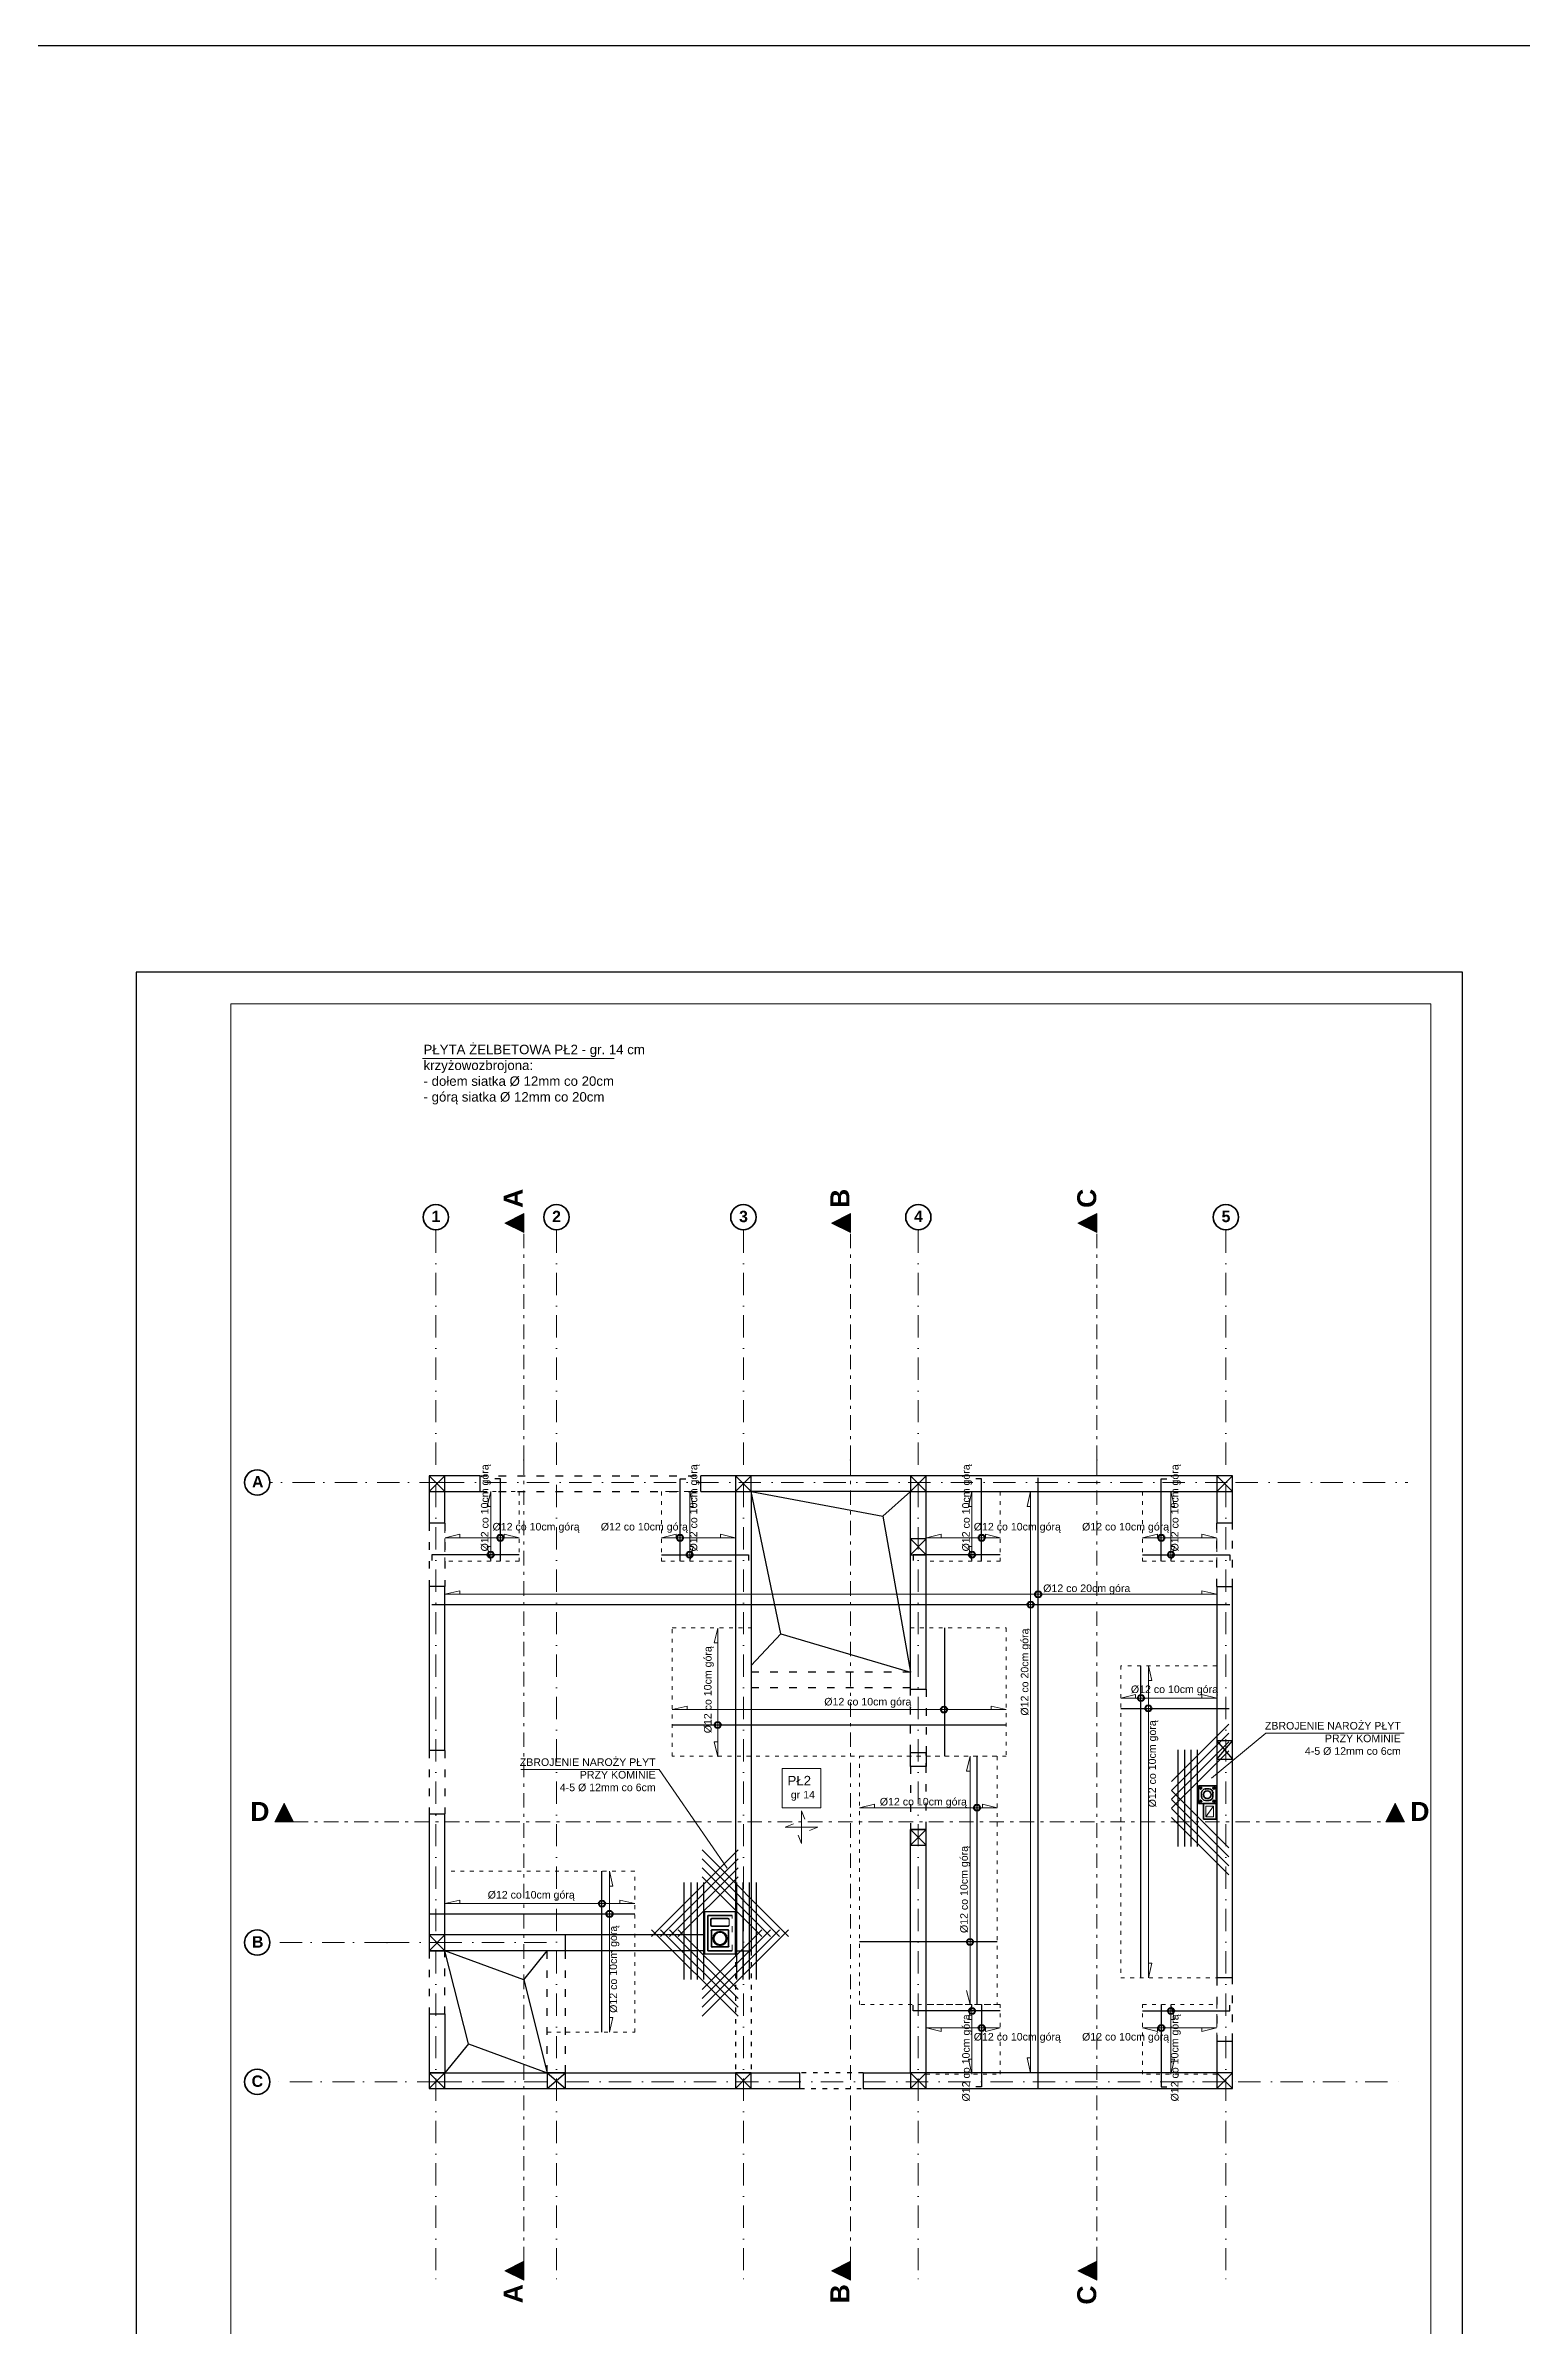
# Model space of a CAD drawing. Header units: millimetres. Extents: x 4647 to 73915, y -13612 to -8141.
# Drawn here: x 23817 to 26155, y -11752 to -8141 of the extents above; entities that cross this region are included whole.
import ezdxf
from ezdxf.enums import TextEntityAlignment as Align

# ---------------------------------------------------------------- set-up
doc = ezdxf.new("R2010")
doc.units = ezdxf.units.MM
for name, pattern in [('ACAD_ISO03W100', [30, 12, -18]), ('Kropki i Kreski', [67.027776, 35.277777, -17.638888, 0, -14.111111]), ('Przerywana', [16.4, 8.2, -8.2]), ('Przerywana podwójnie', [47.9, 22.9, -10, 5, -10])]:
    doc.linetypes.add(name, pattern=pattern)
for name, color, linetype, lineweight in [('2D - Ogólne_Nr_Pióra__21', 7, 'Continuous', 35), ('a_beton_c', 3, 'ACAD_ISO03W100', 25), ('a_murowane_b', 20, 'Continuous', 30), ('a_murowane_c', 20, 'ACAD_ISO03W100', 13), ('a_opisy', 252, 'Continuous', 9), ('a_stal', 5, 'Continuous', 25), ('Cienka', 1, 'Continuous', 15), ('Konstrukcja - Ogólne_Nr_Pióra__1', 7, 'Continuous', 5), ('Konstrukcja - Ogólne_Nr_Pióra__21', 7, 'Continuous', 35), ('Konstrukcja - Siatka mod_Nr_Pióra__1', 7, 'Continuous', 5), ('Konstrukcja - Siatka mod_Nr_Pióra__7', 7, 'Continuous', 35), ('Opisy - Tekst_Nr_Pióra__1', 7, 'Continuous', 13), ('PRĘTY', 7, 'Continuous', 40), ('Znaczniki - Przekroje_Nr_Pióra__1', 7, 'Continuous', 5)]:
    doc.layers.add(name, color=color, linetype=linetype, lineweight=lineweight)
for name, color, linetype in [('Konstrukcja - Ogólne', 7, 'Continuous'), ('Konstrukcja - Siatka mod', 7, 'Continuous'), ('Znaczniki - Przekroje', 7, 'Continuous')]:
    doc.layers.add(name, color=color, linetype=linetype)
for name, color, linetype, lineweight, true_color in [('Konstrukcja - Ogólne_Nr_Pióra__3', 7, 'Continuous', 5, 0xff6600), ('Konstrukcja - Ogólne_Nr_Pióra__5', 7, 'Continuous', 5, 0x40a5ff), ('Konstrukcja - Siatka mod_Nr_Pióra__4', 7, 'Continuous', 5, 0x029e21), ('Znaczniki - Przekroje_Nr_Pióra__5', 7, 'Continuous', 5, 0x40a5ff)]:
    doc.layers.add(name, color=color, linetype=linetype, lineweight=lineweight, true_color=true_color)
doc.styles.add('GENERATED_STYLE_1', font='arialbd.ttf')
doc.styles.get("Standard").update_dxf_attribs({"font": 'arial.ttf'})

# ---------------------------------------------------------------- blocks, each defined once
blk = doc.blocks.new('SCHIEDEL_Avant_01')
at = {"layer": 'Konstrukcja - Ogólne_Nr_Pióra__21', "linetype": 'Continuous'}
for p, q in [((0, 28), (28, 28)), ((0, 0), (0, 28)), ((28, 0), (0, 0)), ((5, 11), (5, 17)), ((11, 23), (17, 23)), ((17, 5), (11, 5)), ((23, 17), (23, 11)), ((28, 28), (28, 0))]:
    blk.add_line(p, q, dxfattribs=at)
blk.add_circle((14, 14), 6, dxfattribs=at)
for centre, radius, start, end in [((3.4726, 24.5), 1.5, 0, 270), ((3.4863, 3.4863), 1.5, 90, 0), ((3.4726, 24.5), 1.5, 270, 0), ((3.4863, 3.4863), 1.5, 0, 90), ((11, 17), 6, 90, 180), ((11, 11), 6, 180, 270), ((17, 17), 6, 0, 90), ((17, 11), 6, 270, 0), ((24.4863, 24.5137), 1.5, 270, 180), ((24.4863, 24.5137), 1.5, 180, 270), ((24.5, 3.5), 1.5, 90, 180), ((24.5, 3.5), 1.5, 180, 90)]:
    blk.add_arc(centre, radius, start, end, dxfattribs=at)
for p in [(3.4726, 23), (3.4863, 4.9863), (4.9726, 24.5), (4.9863, 3.4863), (5, 11), (11, 23), (17, 5), (22.9863, 24.5137), (23, 17), (23, 3.5), (24.4863, 23.0137), (24.5, 5)]:
    blk.add_point(p, dxfattribs=at)
at = {"layer": 'Konstrukcja - Ogólne_Nr_Pióra__3', "linetype": 'Continuous'}
for radius, start, end in [(6.5, 0, 180), (6.5, 180, 0), (6, 0, 180), (6, 180, 0)]:
    blk.add_arc((14, 14), radius, start, end, dxfattribs=at)
blk = doc.blocks.new('SCHIEDEL_Wentylacja_01_3')
at = {"layer": 'Konstrukcja - Ogólne_Nr_Pióra__5', "linetype": 'Continuous'}
for p, q in [((20, 25), (0, 25)), ((0, 25), (0, 0)), ((0, 0), (20, 0)), ((4, 21), (16, 21)), ((4, 4), (4, 21)), ((4, 4), (16, 21)), ((16, 4), (4, 4)), ((16, 21), (16, 4)), ((20, 0), (20, 25))]:
    blk.add_line(p, q, dxfattribs=at)
blk = doc.blocks.new('*X912')
at = {"layer": 'Konstrukcja - Ogólne_Nr_Pióra__1', "linetype": 'Continuous'}
for p, q in [((9.7, 20), (8.1, 19.1)), ((8.1, 19.1), (9.7, 20)), ((15, 28.9), (15, 29.8)), ((15.7, 28.5), (15, 28.9)), ((20, 8.7), (17.7, 10)), ((22.3, 10), (20, 8.7)), ((20, 8.7), (22.3, 10)), ((20, 8.1), (20, 8.7)), ((20, 8.7), (20, 8.1)), ((25, 11.5), (23.7, 10.8)), ((23.7, 10.8), (25, 11.5)), ((25, 28.9), (23.8, 28.2)), ((23.8, 28.2), (25, 28.9)), ((27, 27.7), (25, 28.9)), ((25, 28.9), (27, 27.7)), ((26.4, 10.7), (25, 11.5)), ((25, 11.5), (26.4, 10.7)), ((30, 23.2), (30, 20.2)), ((30, 20.2), (30, 23.2)), ((30, 20.2), (31, 19.7)), ((31, 19.7), (30, 20.2))]:
    blk.add_line(p, q, dxfattribs=at)
blk = doc.blocks.new('Standardowy znacznik siatki')
at = {"layer": 'Konstrukcja - Siatka mod_Nr_Pióra__4', "linetype": 'Kropki i Kreski'}
for p, q in [((272.5, 0), (0, 0)), ((272.5, 0), (1529.2, 0)), ((1529.2, 0), (1801.7, 0))]:
    blk.add_line(p, q, dxfattribs=at)
blk.add_point((272.5, 0), dxfattribs=at)
blk.add_point((272.5, 0), dxfattribs=at)
at = {"layer": 'Konstrukcja - Siatka mod_Nr_Pióra__7', "linetype": 'Continuous'}
blk.add_circle((-20, 0), 20, dxfattribs=at)
at = {"layer": 'Konstrukcja - Siatka mod_Nr_Pióra__1', "style": 'GENERATED_STYLE_1'}
blk.add_attdef('AC_MarkerText_1', text='', height=18, dxfattribs=at).set_placement((-28.2, -13.3), align=Align.BOTTOM_LEFT)
blk = doc.blocks.new('Standardowy znacznik siatki_2')
at = {"layer": 'Konstrukcja - Siatka mod_Nr_Pióra__4', "linetype": 'Kropki i Kreski'}
for p, q in [((268.5, 0), (1533.2, 0)), ((1533.2, 0), (1801.7, 0)), ((268.5, 0), (0, 0))]:
    blk.add_line(p, q, dxfattribs=at)
blk.add_point((268.5, 0), dxfattribs=at)
blk.add_point((268.5, 0), dxfattribs=at)
at = {"layer": 'Konstrukcja - Siatka mod_Nr_Pióra__7', "linetype": 'Continuous'}
blk.add_circle((-20, 0), 20, dxfattribs=at)
at = {"layer": 'Konstrukcja - Siatka mod_Nr_Pióra__1', "style": 'GENERATED_STYLE_1'}
blk.add_attdef('AC_MarkerText_1', text='', height=18, dxfattribs=at).set_placement((-28.9, -13.3), align=Align.BOTTOM_LEFT)
blk = doc.blocks.new('Standardowy znacznik siatki_3')
at = {"layer": 'Konstrukcja - Siatka mod_Nr_Pióra__4', "linetype": 'Kropki i Kreski'}
for p, q in [((1, 0), (0, 0)), ((1, 0), (1660.6, 0)), ((1660.6, 0), (1661.6, 0))]:
    blk.add_line(p, q, dxfattribs=at)
blk.add_point((1, 0), dxfattribs=at)
blk.add_point((1, 0), dxfattribs=at)
at = {"layer": 'Konstrukcja - Siatka mod_Nr_Pióra__7', "linetype": 'Continuous'}
blk.add_circle((-20, 0), 20, dxfattribs=at)
at = {"layer": 'Konstrukcja - Siatka mod_Nr_Pióra__1', "style": 'GENERATED_STYLE_1'}
blk.add_attdef('AC_MarkerText_1', text='', height=18, rotation=90, dxfattribs=at).set_placement((-6.7, -6.8), align=Align.BOTTOM_LEFT)
blk = doc.blocks.new('Standardowy znacznik siatki_4')
at = {"layer": 'Konstrukcja - Siatka mod_Nr_Pióra__4', "linetype": 'Kropki i Kreski'}
for p, q in [((1, 0), (0, 0)), ((1, 0), (1660.6, 0)), ((1660.6, 0), (1661.6, 0))]:
    blk.add_line(p, q, dxfattribs=at)
blk.add_point((1, 0), dxfattribs=at)
blk.add_point((1, 0), dxfattribs=at)
at = {"layer": 'Konstrukcja - Siatka mod_Nr_Pióra__7', "linetype": 'Continuous'}
blk.add_circle((-20, 0), 20, dxfattribs=at)
at = {"layer": 'Konstrukcja - Siatka mod_Nr_Pióra__1', "style": 'GENERATED_STYLE_1'}
blk.add_attdef('AC_MarkerText_1', text='', height=18, rotation=90, dxfattribs=at).set_placement((-6.7, -6.8), align=Align.BOTTOM_LEFT)
blk = doc.blocks.new('Standardowy znacznik siatki_5')
at = {"layer": 'Konstrukcja - Siatka mod_Nr_Pióra__4', "linetype": 'Kropki i Kreski'}
for p, q in [((1, 0), (0, 0)), ((1, 0), (1660.6, 0)), ((1660.6, 0), (1661.6, 0))]:
    blk.add_line(p, q, dxfattribs=at)
blk.add_point((1, 0), dxfattribs=at)
blk.add_point((1, 0), dxfattribs=at)
at = {"layer": 'Konstrukcja - Siatka mod_Nr_Pióra__7', "linetype": 'Continuous'}
blk.add_circle((-20, 0), 20, dxfattribs=at)
at = {"layer": 'Konstrukcja - Siatka mod_Nr_Pióra__1', "style": 'GENERATED_STYLE_1'}
blk.add_attdef('AC_MarkerText_1', text='', height=18, rotation=90, dxfattribs=at).set_placement((-6.7, -6.8), align=Align.BOTTOM_LEFT)
blk = doc.blocks.new('Standardowy znacznik siatki_6')
at = {"layer": 'Konstrukcja - Siatka mod_Nr_Pióra__4', "linetype": 'Kropki i Kreski'}
for p, q in [((1, 0), (0, 0)), ((1, 0), (1660.6, 0)), ((1660.6, 0), (1661.6, 0))]:
    blk.add_line(p, q, dxfattribs=at)
blk.add_point((1, 0), dxfattribs=at)
blk.add_point((1, 0), dxfattribs=at)
at = {"layer": 'Konstrukcja - Siatka mod_Nr_Pióra__7', "linetype": 'Continuous'}
blk.add_circle((-20, 0), 20, dxfattribs=at)
at = {"layer": 'Konstrukcja - Siatka mod_Nr_Pióra__1', "style": 'GENERATED_STYLE_1'}
blk.add_attdef('AC_MarkerText_1', text='', height=18, rotation=90, dxfattribs=at).set_placement((-6.7, -6.8), align=Align.BOTTOM_LEFT)
blk = doc.blocks.new('Standardowy znacznik siatki_7')
at = {"layer": 'Konstrukcja - Siatka mod_Nr_Pióra__4', "linetype": 'Kropki i Kreski'}
for p, q in [((185.3, 0), (268.5, 0)), ((268.5, 0), (453.8, 0)), ((185.3, 0), (0, 0))]:
    blk.add_line(p, q, dxfattribs=at)
blk.add_point((185.3, 0), dxfattribs=at)
blk.add_point((185.3, 0), dxfattribs=at)
at = {"layer": 'Konstrukcja - Siatka mod_Nr_Pióra__7', "linetype": 'Continuous'}
blk.add_circle((-20, 0), 20, dxfattribs=at)
at = {"layer": 'Konstrukcja - Siatka mod_Nr_Pióra__1', "style": 'GENERATED_STYLE_1'}
blk.add_attdef('AC_MarkerText_1', text='', height=18, dxfattribs=at).set_placement((-28.2, -13.3), align=Align.BOTTOM_LEFT)
blk = doc.blocks.new('Standardowy znacznik siatki_8')
at = {"layer": 'Konstrukcja - Siatka mod_Nr_Pióra__4', "linetype": 'Kropki i Kreski'}
for p, q in [((1, 0), (0, 0)), ((1, 0), (1660.6, 0)), ((1660.6, 0), (1661.6, 0))]:
    blk.add_line(p, q, dxfattribs=at)
blk.add_point((1, 0), dxfattribs=at)
blk.add_point((1, 0), dxfattribs=at)
at = {"layer": 'Konstrukcja - Siatka mod_Nr_Pióra__7', "linetype": 'Continuous'}
blk.add_circle((-20, 0), 20, dxfattribs=at)
at = {"layer": 'Konstrukcja - Siatka mod_Nr_Pióra__1', "style": 'GENERATED_STYLE_1'}
blk.add_attdef('AC_MarkerText_1', text='', height=18, rotation=90, dxfattribs=at).set_placement((-6.7, -6.8), align=Align.BOTTOM_LEFT)
blk = doc.blocks.new('Płaszczyzna odcinająca_2', base_point=(9599.1, -311.1))
at = {"layer": 'Znaczniki - Przekroje_Nr_Pióra__1', "linetype": 'Continuous'}
for points in [[(9599.1, 1362.7), (9599.1, 1332.7), (9569.1, 1347.7)], [(9599.1, -326.1), (9599.1, -296.1), (9569.1, -311.1)]]:
    blk.add_hatch(color=256, dxfattribs=at).paths.add_polyline_path(points, flags=0)
for p, q in [((9569.1, 1347.7), (9599.1, 1362.7)), ((9599.1, 1332.7), (9569.1, 1347.7)), ((9599.1, 1362.7), (9599.1, 1332.7)), ((9599.1, -296.1), (9569.1, -311.1)), ((9569.1, -311.1), (9599.1, -326.1)), ((9599.1, -326.1), (9599.1, -296.1))]:
    blk.add_line(p, q, dxfattribs=at)
at = {"layer": 'Znaczniki - Przekroje_Nr_Pióra__5', "linetype": 'Przerywana podwójnie'}
for p, q in [((9599.1, 972.5), (9599.1, 1332.7)), ((9599.1, -296.1), (9599.1, 972.5))]:
    blk.add_line(p, q, dxfattribs=at)
blk.add_point((9599.1, 972.5), dxfattribs=at)
at = {"layer": 'Znaczniki - Przekroje_Nr_Pióra__1', "linetype": 'Continuous', "char_height": 30, "attachment_point": 7, "rotation": 90, "style": 'GENERATED_STYLE_1'}
for insert in [(9597.4, 1371.7), (9597.4, -362.6)]:
    blk.add_mtext('{B}', dxfattribs=dict(at, insert=insert))
blk = doc.blocks.new('Płaszczyzna odcinająca_3', base_point=(9989.4, -311.1))
at = {"layer": 'Znaczniki - Przekroje_Nr_Pióra__1', "linetype": 'Continuous'}
for points in [[(9989.4, 1362.7), (9989.4, 1332.7), (9959.4, 1347.7)], [(9989.4, -326.1), (9989.4, -296.1), (9959.4, -311.1)]]:
    blk.add_hatch(color=256, dxfattribs=at).paths.add_polyline_path(points, flags=0)
for p, q in [((9959.4, 1347.7), (9989.4, 1362.7)), ((9989.4, 1332.7), (9959.4, 1347.7)), ((9989.4, 1362.7), (9989.4, 1332.7)), ((9989.4, -296.1), (9959.4, -311.1)), ((9959.4, -311.1), (9989.4, -326.1)), ((9989.4, -326.1), (9989.4, -296.1))]:
    blk.add_line(p, q, dxfattribs=at)
at = {"layer": 'Znaczniki - Przekroje_Nr_Pióra__5', "linetype": 'Przerywana podwójnie'}
for p, q in [((9989.4, 972.5), (9989.4, 1332.7)), ((9989.4, -296.1), (9989.4, 972.5))]:
    blk.add_line(p, q, dxfattribs=at)
blk.add_point((9989.4, 972.5), dxfattribs=at)
at = {"layer": 'Znaczniki - Przekroje_Nr_Pióra__1', "linetype": 'Continuous', "char_height": 30, "attachment_point": 7, "rotation": 90, "style": 'GENERATED_STYLE_1'}
for insert in [(9988.7, 1371.7), (9988.7, -364.7)]:
    blk.add_mtext('{C}', dxfattribs=dict(at, insert=insert))
blk = doc.blocks.new('Płaszczyzna odcinająca_4', base_point=(8702.4, 399.4))
at = {"layer": 'Znaczniki - Przekroje_Nr_Pióra__1', "linetype": 'Continuous'}
for points in [[(8687.4, 399.4), (8717.4, 399.4), (8702.4, 429.4)], [(10476.6, 399.4), (10446.6, 399.4), (10461.6, 429.4)]]:
    blk.add_hatch(color=256, dxfattribs=at).paths.add_polyline_path(points, flags=0)
for p, q in [((8702.4, 429.4), (8687.4, 399.4)), ((8687.4, 399.4), (8717.4, 399.4)), ((8717.4, 399.4), (8702.4, 429.4)), ((10446.6, 399.4), (10461.6, 429.4)), ((10476.6, 399.4), (10446.6, 399.4)), ((10461.6, 429.4), (10476.6, 399.4))]:
    blk.add_line(p, q, dxfattribs=at)
at = {"layer": 'Znaczniki - Przekroje_Nr_Pióra__5', "linetype": 'Przerywana podwójnie'}
for p, q in [((8717.4, 399.4), (10112.9, 399.4)), ((10112.9, 399.4), (10446.6, 399.4))]:
    blk.add_line(p, q, dxfattribs=at)
blk.add_point((10112.9, 399.4), dxfattribs=at)
at = {"layer": 'Znaczniki - Przekroje_Nr_Pióra__1', "linetype": 'Continuous', "char_height": 30, "attachment_point": 7, "style": 'GENERATED_STYLE_1'}
for insert in [(8648.8, 401.1), (10485.6, 401.1)]:
    blk.add_mtext('{D}', dxfattribs=dict(at, insert=insert))
blk = doc.blocks.new('Płaszczyzna odcinająca_1', base_point=(9081.8, -311.1))
at = {"layer": 'Znaczniki - Przekroje_Nr_Pióra__1', "linetype": 'Continuous'}
for points in [[(9081.8, 1362.7), (9081.8, 1332.7), (9051.8, 1347.7)], [(9081.8, -326.1), (9081.8, -296.1), (9051.8, -311.1)]]:
    blk.add_hatch(color=256, dxfattribs=at).paths.add_polyline_path(points, flags=0)
for p, q in [((9051.8, 1347.7), (9081.8, 1362.7)), ((9081.8, 1332.7), (9051.8, 1347.7)), ((9081.8, 1362.7), (9081.8, 1332.7)), ((9081.8, -296.1), (9051.8, -311.1)), ((9051.8, -311.1), (9081.8, -326.1)), ((9081.8, -326.1), (9081.8, -296.1))]:
    blk.add_line(p, q, dxfattribs=at)
at = {"layer": 'Znaczniki - Przekroje_Nr_Pióra__5', "linetype": 'Przerywana podwójnie'}
for p, q in [((9081.8, 972.5), (9081.8, 1332.7)), ((9081.8, -296.1), (9081.8, 972.5))]:
    blk.add_line(p, q, dxfattribs=at)
blk.add_point((9081.8, 972.5), dxfattribs=at)
at = {"layer": 'Znaczniki - Przekroje_Nr_Pióra__1', "linetype": 'Continuous', "char_height": 30, "attachment_point": 7, "rotation": 90, "style": 'GENERATED_STYLE_1'}
for insert in [(9080, 1371.7), (9080, -362.6)]:
    blk.add_mtext('{A}', dxfattribs=dict(at, insert=insert))

msp = doc.modelspace()

# ---------------------------------------------------------------- linework, layer by layer
for p, q in [((24980.99, -10655.32), (24933.93, -10430.23)), ((24933.93, -10430.23), (25142.15, -10469.16)), ((25142.15, -10469.16), (25185.93, -10430.23)), ((25142.15, -10469.16), (25185.93, -10716.12)), ((24933.93, -10705.37), (24980.99, -10655.32)), ((24980.99, -10655.32), (25185.93, -10716.12))]:
    msp.add_line(p, q)
at = {"color": 1}
msp.add_lwpolyline([(4647.06, -8140.89), (73914.72, -8140.89), (73914.72, -13611.6), (4647.06, -13611.6)], close=True, dxfattribs=at)
msp.add_lwpolyline([(23959.93, -12577.97), (26059.93, -12577.97), (26059.93, -9607.97), (23959.93, -9607.97)], close=True)
for points in [[(24573.61, -11203.04), (24448.93, -11157.23)], [(24486.25, -11304.43), (24448.93, -11157.23)], [(24573.61, -11203.04), (24610.93, -11157.23)], [(24573.61, -11203.04), (24610.93, -11350.23)], [(24486.25, -11304.43), (24448.93, -11350.23)], [(24486.25, -11304.43), (24610.93, -11350.23)]]:
    msp.add_lwpolyline(points)
at = {"layer": '2D - Ogólne_Nr_Pióra__21', "linetype": 'Continuous', "flags": 128}
msp.add_lwpolyline([(25649.93, -10949.04), (25669.93, -10949.04), (25669.93, -10924.04), (25649.93, -10924.04)], close=True, dxfattribs=at)
at = {"layer": 'a_beton_c', "linetype": 'ByBlock'}
for points in [[(24423.93, -10405.23), (24423.93, -10430.23), (24448.93, -10430.23), (24448.93, -10405.23)], [(24908.93, -10405.23), (24908.93, -10430.23), (24933.93, -10430.23), (24933.93, -10405.23)], [(25185.93, -10405.23), (25185.93, -10430.23), (25210.93, -10430.23), (25210.93, -10405.23)], [(25670.93, -10405.23), (25670.93, -10430.23), (25695.93, -10430.23), (25695.93, -10405.23)], [(25185.93, -10505.14), (25185.93, -10530.14), (25210.93, -10530.14), (25210.93, -10505.14)], [(25670.93, -10825.04), (25670.93, -10854.04), (25695.93, -10854.04), (25695.93, -10825.04)], [(25185.93, -10965.23), (25185.93, -10990.23), (25210.93, -10990.23), (25210.93, -10965.23)], [(24908.93, -11095.58), (24859.93, -11095.58), (24859.93, -11162.23), (24908.93, -11162.23)], [(24423.93, -11132.23), (24423.93, -11157.23), (24448.93, -11157.23), (24448.93, -11132.23)], [(24423.93, -11350.23), (24423.93, -11375.23), (24448.93, -11375.23), (24448.93, -11350.23)], [(24610.93, -11350.23), (24610.93, -11375.23), (24639.93, -11375.23), (24639.93, -11350.23)], [(24908.93, -11350.23), (24908.93, -11375.23), (24933.93, -11375.23), (24933.93, -11350.23)], [(25185.93, -11350.23), (25185.93, -11375.23), (25210.93, -11375.23), (25210.93, -11350.23)], [(25670.93, -11350.23), (25670.93, -11375.23), (25695.93, -11375.23), (25695.93, -11350.23)]]:
    msp.add_lwpolyline(points, close=True, dxfattribs=at)
for points in [[(24423.93, -10430.23), (24448.93, -10405.23)], [(24423.93, -10405.23), (24448.93, -10430.23)], [(24908.93, -10430.23), (24933.93, -10405.23)], [(24908.93, -10405.23), (24933.93, -10430.23)], [(25185.93, -10430.23), (25210.93, -10405.23)], [(25185.93, -10405.23), (25210.93, -10430.23)], [(25670.93, -10430.23), (25695.93, -10405.23)], [(25670.93, -10405.23), (25695.93, -10430.23)], [(25185.93, -10530.14), (25210.93, -10505.14)], [(25185.93, -10505.14), (25210.93, -10530.14)], [(25670.93, -10854.04), (25695.93, -10825.04)], [(25670.93, -10825.04), (25695.93, -10854.04)], [(25185.93, -10990.23), (25210.93, -10965.23)], [(25185.93, -10965.23), (25210.93, -10990.23)], [(24423.93, -11157.23), (24448.93, -11132.23)], [(24423.93, -11132.23), (24448.93, -11157.23)], [(24423.93, -11375.23), (24448.93, -11350.23)], [(24423.93, -11350.23), (24448.93, -11375.23)], [(24610.93, -11375.23), (24639.93, -11350.23)], [(24610.93, -11350.23), (24639.93, -11375.23)], [(24908.93, -11375.23), (24933.93, -11350.23)], [(24908.93, -11350.23), (24933.93, -11375.23)], [(25185.93, -11375.23), (25210.93, -11350.23)], [(25185.93, -11350.23), (25210.93, -11375.23)], [(25670.93, -11375.23), (25695.93, -11350.23)], [(25670.93, -11350.23), (25695.93, -11375.23)]]:
    msp.add_lwpolyline(points, dxfattribs=at)
at = {"layer": 'a_beton_c'}
for points in [[(24503.93, -10405.23), (24853.93, -10405.23)], [(24503.93, -10430.23), (24853.93, -10430.23)], [(24423.93, -10480.22), (24423.93, -10580.22)], [(24448.93, -10480.22), (24448.93, -10580.22)], [(25670.93, -10580.22), (25670.93, -10480.22)], [(25695.93, -10580.22), (25695.93, -10480.22)], [(25185.93, -10716.12), (24933.93, -10716.12)], [(25185.93, -10741.12), (24933.93, -10741.12)], [(25185.93, -10843.04), (25185.93, -10743.04)], [(25210.93, -10743.04), (25210.93, -10843.04)], [(24423.93, -10840.22), (24423.93, -10940.22)], [(24448.93, -10840.22), (24448.93, -10940.22)], [(25185.93, -10865.23), (25185.93, -10965.23)], [(25210.93, -10965.23), (25210.93, -10865.23)], [(24423.93, -11157.23), (24423.93, -11257.23)], [(24448.93, -11257.23), (24448.93, -11157.23)], [(24610.93, -11350.23), (24610.93, -11157.23)], [(24639.93, -11350.23), (24639.93, -11157.23)], [(25670.93, -11200.23), (25670.93, -11300.23)], [(25695.93, -11300.23), (25695.93, -11200.23)]]:
    msp.add_lwpolyline(points, dxfattribs=at)
at = {"layer": 'a_beton_c', "ltscale": 0.6}
for points in [[(24908.93, -11157.23), (24908.93, -11350.23)], [(24933.93, -11157.23), (24933.93, -11350.23)], [(25110.93, -11350.23), (25010.93, -11350.23)], [(25010.93, -11375.23), (25110.93, -11375.23)]]:
    msp.add_lwpolyline(points, dxfattribs=at)
at = {"layer": 'a_murowane_b'}
for p, q in [((25185.93, -10865.23), (25185.93, -10843.04)), ((25185.93, -10843.04), (25210.93, -10843.04)), ((25210.93, -10865.23), (25185.93, -10865.23)), ((25210.93, -10843.04), (25210.93, -10865.23)), ((25210.93, -10860.23), (25210.93, -10865.23)), ((25670.93, -10848.23), (25670.93, -10860.23))]:
    msp.add_line(p, q, dxfattribs=at)
for points in [[(24503.93, -10405.23), (24423.93, -10405.23)], [(24423.93, -10405.23), (24423.93, -10480.22)], [(24448.93, -10480.22), (24448.93, -10430.23), (24503.93, -10430.23)], [(24503.93, -10405.23), (24503.93, -10430.23)], [(25695.93, -10480.22), (25695.93, -10405.23), (24853.93, -10405.23)], [(24853.93, -10430.23), (24853.93, -10405.23)], [(24853.93, -10430.23), (24908.93, -10430.23), (24908.93, -11157.23)], [(25185.93, -10743.04), (25185.93, -10430.23), (24933.93, -10430.23), (24933.93, -10965.23)], [(25210.93, -10743.04), (25210.93, -10430.23), (25670.93, -10430.23), (25670.93, -10480.22)], [(24448.93, -10480.22), (24423.93, -10480.22)], [(25695.93, -10480.22), (25670.93, -10480.22)], [(24448.93, -10580.22), (24423.93, -10580.22)], [(24423.93, -10580.22), (24423.93, -10840.22)], [(24448.93, -10840.22), (24448.93, -10580.22)], [(25670.93, -10580.22), (25670.93, -11200.23)], [(25670.93, -10580.22), (25695.93, -10580.22)], [(25695.93, -11200.23), (25695.93, -10580.22)], [(25185.93, -10743.04), (25210.93, -10743.04)], [(24448.93, -10840.22), (24423.93, -10840.22)], [(25185.93, -10865.23), (25185.93, -10843.04)], [(25210.93, -10848.23), (25210.93, -10843.04)], [(25210.93, -10865.23), (25210.93, -10860.23)], [(24423.93, -10940.22), (24423.93, -11157.23)], [(24423.93, -10940.22), (24448.93, -10940.22)], [(24859.93, -11132.23), (24448.93, -11132.23), (24448.93, -10940.22)], [(24933.93, -10953.32), (24933.93, -11157.23)], [(25110.93, -11350.23), (25185.93, -11350.23), (25185.93, -10965.23)], [(25185.93, -10965.23), (25210.93, -10965.23)], [(25670.93, -11300.23), (25670.93, -11350.23), (25210.93, -11350.23), (25210.93, -10965.23)], [(24448.93, -11157.23), (24448.93, -11157.23), (24423.93, -11157.23)], [(24859.93, -11157.23), (24448.93, -11157.23), (24448.93, -11157.23)], [(24639.93, -11157.23), (24639.93, -11132.23)], [(24908.93, -11147.73), (24908.93, -11157.23), (24933.93, -11157.23)], [(25695.93, -11200.23), (25670.93, -11200.23)], [(24423.93, -11257.23), (24448.93, -11257.23)], [(24423.93, -11257.23), (24423.93, -11350.23)], [(24448.93, -11257.23), (24448.93, -11350.23)], [(25110.93, -11375.23), (25695.93, -11375.23), (25695.93, -11300.23)], [(25670.93, -11300.23), (25695.93, -11300.23)], [(24423.93, -11350.23), (24423.93, -11375.23), (25010.93, -11375.23)], [(24423.93, -11350.23), (25010.93, -11350.23)], [(25010.93, -11375.23), (25010.93, -11350.23)], [(25110.93, -11350.23), (25110.93, -11375.23)]]:
    msp.add_lwpolyline(points, dxfattribs=at)
at = {"layer": 'a_murowane_c'}
for p, q in [((24898.93, -11107.73), (24898.93, -11116.73)), ((24903.93, -11101.23), (24903.93, -11106.23)), ((24903.93, -11118.23), (24903.93, -11127.73)), ((24903.93, -11147.73), (24903.93, -11157.23))]:
    msp.add_line(p, q, dxfattribs=at)
for centre, start, end in [((24897.43, -11107.73), 0, 90), ((24897.43, -11116.73), 270, 0)]:
    msp.add_arc(centre, 1.5, start, end, dxfattribs=at)
msp.add_point((24898.93, -11107.73), dxfattribs=at)
at = {"layer": 'a_opisy', "linetype": 'ACAD_ISO03W100', "ltscale": 0.5}
for p, q in [((24749.49, -11031.22), (24448.93, -11031.22)), ((24749.49, -11286.15), (24749.49, -11031.22)), ((24610.93, -11286.15), (24749.49, -11286.15))]:
    msp.add_line(p, q, dxfattribs=at)
at = {"layer": 'a_opisy'}
for p, q in [((24448.93, -11082.5), (24472.42, -11076.91)), ((24749.49, -11082.5), (24448.93, -11082.5)), ((24472.42, -11076.91), (24472.42, -11082.5)), ((24726, -11082.5), (24726, -11076.91)), ((24726, -11076.91), (24749.49, -11082.5))]:
    msp.add_line(p, q, dxfattribs=at)
for points in [[(24413.28, -9744.32), (24717.08, -9744.32)], [(24521.43, -10516.91), (24515.84, -10516.91), (24521.43, -10540.4), (24521.43, -10430.23), (24515.84, -10453.72), (24521.43, -10453.72)], [(24836.43, -10516.91), (24842.01, -10516.91), (24836.43, -10540.4), (24836.43, -10430.23), (24842.01, -10453.72), (24836.43, -10453.72)], [(25283.43, -10516.91), (25277.84, -10516.91), (25283.43, -10540.4), (25283.43, -10430.23), (25277.84, -10453.72), (25283.43, -10453.72)], [(25376.32, -11326.74), (25370.73, -11326.74), (25376.32, -11350.23), (25376.32, -10430.23), (25370.73, -10453.72), (25376.32, -10453.72)], [(25598.43, -10516.91), (25604.01, -10516.91), (25598.43, -10540.4), (25598.43, -10430.23), (25604.01, -10453.72), (25598.43, -10453.72)], [(24472.73, -10503.41), (24472.73, -10497.83), (24449.24, -10503.41), (24566.22, -10503.41), (24542.73, -10497.83), (24542.73, -10503.41)], [(24885.12, -10503.41), (24885.12, -10497.83), (24908.61, -10503.41), (24791.63, -10503.41), (24815.12, -10497.83), (24815.12, -10503.41)], [(25234.73, -10503.41), (25234.73, -10497.83), (25211.24, -10503.41), (25328.23, -10503.41), (25304.74, -10497.83), (25304.74, -10503.41)], [(25647.12, -10503.41), (25647.12, -10497.83), (25670.61, -10503.41), (25553.63, -10503.41), (25577.12, -10497.83), (25577.12, -10503.41)], [(24472.42, -10592.85), (24472.42, -10587.27), (24448.93, -10592.85), (25670.93, -10592.85), (25647.44, -10587.27), (25647.44, -10592.85)], [(24880.91, -10826.61), (24875.33, -10826.61), (24880.91, -10850.1), (24880.91, -10646.2), (24875.33, -10669.69), (24880.91, -10669.69)], [(25562.77, -11176.74), (25568.36, -11176.74), (25562.77, -11200.23), (25562.77, -10705.94), (25568.36, -10729.43), (25562.77, -10729.43)], [(25647.44, -10757.16), (25647.44, -10751.58), (25670.93, -10757.16), (25518.96, -10757.16), (25542.45, -10751.58), (25542.45, -10757.16)], [(24832.38, -10775.29), (24832.38, -10769.7), (24808.89, -10775.29), (25337.51, -10775.29), (25314.02, -10769.7), (25314.02, -10775.29)], [(25748.89, -10812.57), (25662.48, -10883.96)], [(25967.74, -10812.57), (25748.89, -10812.57)], [(25280.37, -11242.37), (25274.79, -11219.85), (25280.37, -11242.37), (25280.37, -10849.25), (25274.79, -10872.74), (25280.37, -10872.74)], [(24787.9, -10870.18), (24569.05, -10870.18)], [(24787.9, -10870.18), (24895.83, -11026.57)], [(25128.81, -10930.75), (25128.81, -10925.17), (25105.32, -10930.75), (25323.55, -10930.75), (25300.06, -10925.17), (25300.06, -10930.75)], [(24709.41, -11262.66), (24714.99, -11262.66), (24709.41, -11286.15), (24709.41, -11031.27), (24714.99, -11054.76), (24709.41, -11054.76)], [(25283.43, -11265.86), (25277.84, -11265.86), (25283.43, -11242.37), (25283.43, -11352.54), (25277.84, -11329.05), (25283.43, -11329.05)], [(25598.43, -11265.86), (25604.01, -11265.86), (25598.43, -11242.37), (25598.43, -11352.54), (25604.01, -11329.05), (25598.43, -11329.05)], [(25234.73, -11279.36), (25234.73, -11284.94), (25211.24, -11279.36), (25328.23, -11279.36), (25304.74, -11284.94), (25304.74, -11279.36)], [(25647.12, -11279.36), (25647.12, -11284.94), (25670.61, -11279.36), (25553.63, -11279.36), (25577.12, -11284.94), (25577.12, -11279.36)]]:
    msp.add_lwpolyline(points, dxfattribs=at)
at = {"layer": 'a_opisy', "linetype": 'ACAD_ISO03W100', "ltscale": 0.5}
for points in [[(24448.93, -10430.23), (24566.22, -10430.23), (24566.22, -10540.4), (24448.93, -10540.4)], [(24908.93, -10430.23), (24791.63, -10430.23), (24791.63, -10540.4), (24908.93, -10540.4)], [(25210.93, -10430.23), (25328.23, -10430.23), (25328.23, -10540.4), (25210.93, -10540.4)], [(25670.93, -10430.23), (25553.63, -10430.23), (25553.63, -10540.4), (25670.93, -10540.4)], [(25670.93, -10705.89), (25518.96, -10705.89), (25518.96, -11200.23), (25670.93, -11200.23)], [(25105.32, -10849.21), (25323.55, -10849.21), (25323.55, -11242.37), (25105.32, -11242.37)], [(25210.93, -11352.54), (25328.23, -11352.54), (25328.23, -11242.37), (25210.93, -11242.37)], [(25670.93, -11352.54), (25553.63, -11352.54), (25553.63, -11242.37), (25670.93, -11242.37)]]:
    msp.add_lwpolyline(points, close=True, dxfattribs=at)
msp.add_lwpolyline([(25185.93, -10646.16), (25337.51, -10646.16), (25337.51, -10849.21), (24808.89, -10849.21), (24808.89, -10646.16), (24933.93, -10646.16)], dxfattribs=at)
at = {"layer": 'a_stal'}
for p, q in [((24428.19, -10609.13), (25691.66, -10609.13)), ((25599.18, -10889.12), (25689.93, -10798.37)), ((25599.18, -10903.26), (25689.93, -10812.51)), ((25599.18, -10917.41), (25689.93, -10826.66)), ((25599.18, -10931.55), (25689.93, -10840.8)), ((25609.12, -10839.04), (25609.12, -10992.37)), ((25620.13, -10839.04), (25620.13, -10992.37)), ((25630.13, -10839.04), (25630.13, -10992.37)), ((25640.13, -10839.04), (25640.13, -10992.37)), ((25599.18, -10903.54), (25689.93, -10994.29)), ((25599.18, -10917.68), (25689.93, -11008.43)), ((25599.18, -10931.82), (25689.93, -11022.58)), ((25599.18, -10945.97), (25689.93, -11036.72)), ((24775.95, -11134.62), (24912.93, -10997.65)), ((24790.09, -11134.62), (24912.93, -11011.79)), ((24992.9, -11134.62), (24855.93, -10997.65)), ((24978.76, -11134.62), (24855.93, -11011.79)), ((24804.24, -11134.62), (24912.93, -11025.93)), ((24818.38, -11134.62), (24912.93, -11040.07)), ((24827.12, -11049.23), (24827.12, -11202.56)), ((24838.13, -11049.23), (24838.13, -11202.56)), ((24848.13, -11049.23), (24848.13, -11202.56)), ((24964.62, -11134.62), (24855.93, -11025.93)), ((24950.47, -11134.62), (24855.93, -11040.07)), ((24858.13, -11049.23), (24858.13, -11202.56)), ((24910.72, -11049.23), (24910.72, -11202.56)), ((24920.72, -11049.23), (24920.72, -11202.56)), ((24930.72, -11049.23), (24930.72, -11202.56)), ((24941.73, -11049.23), (24941.73, -11202.56)), ((24423.93, -11098.78), (24749.49, -11098.78)), ((24775.95, -11123.85), (24912.93, -11260.82)), ((24790.09, -11123.85), (24912.93, -11246.68)), ((24804.24, -11123.85), (24912.93, -11232.54)), ((24818.38, -11123.85), (24912.93, -11218.4)), ((24978.76, -11123.85), (24855.93, -11246.68)), ((24992.9, -11123.85), (24855.93, -11260.82)), ((24964.62, -11123.85), (24855.93, -11232.54)), ((24950.47, -11123.85), (24855.93, -11218.4))]:
    msp.add_line(p, q, dxfattribs=at)
for points in [[(24536.66, -10540.4), (24536.66, -10410.18), (24527.66, -10410.18)], [(24821.19, -10540.4), (24821.19, -10410.18), (24830.19, -10410.18)], [(25298.66, -10540.4), (25298.66, -10410.18), (25289.66, -10410.18)], [(25388.21, -11374.49), (25388.21, -10408.28)], [(25583.19, -10540.4), (25583.19, -10410.18), (25592.19, -10410.18)], [(24566.22, -10530.22), (24428.19, -10530.22), (24428.19, -10539.22)], [(24791.63, -10530.22), (24929.66, -10530.22), (24929.66, -10539.22)], [(25328.23, -10530.22), (25190.19, -10530.22), (25190.19, -10539.22)], [(25553.63, -10530.22), (25691.66, -10530.22), (25691.66, -10539.22)], [(25240.33, -10849.21), (25240.33, -10646.16)], [(25550.88, -11200.23), (25550.88, -10705.89)], [(25518.96, -10773.45), (25690.4, -10773.45)], [(24808.89, -10799.6), (25337.51, -10799.6)], [(25291.47, -11242.37), (25291.47, -10849.21)], [(24697.52, -11286.15), (24697.52, -11031.22)], [(25323.55, -11143.12), (25105.32, -11143.12)], [(25328.23, -11252.55), (25190.19, -11252.55), (25190.19, -11243.55)], [(25298.66, -11242.37), (25298.66, -11372.59), (25289.66, -11372.59)], [(25553.63, -11252.55), (25691.66, -11252.55), (25691.66, -11243.55)], [(25583.19, -11242.37), (25583.19, -11372.59), (25592.19, -11372.59)]]:
    msp.add_lwpolyline(points, dxfattribs=at)
at = {"layer": 'Cienka'}
msp.add_lwpolyline([(24982.99, -10868.69), (25043.93, -10868.69), (25043.93, -10931.08), (24982.99, -10931.08)], close=True, dxfattribs=at)
for points in [[(25008.2, -10974.22), (25013.46, -10987.29), (25013.46, -10935.65), (25018.72, -10948.72)], [(25000.71, -10956.21), (24987.64, -10961.47), (25039.28, -10961.47), (25026.21, -10966.73)]]:
    msp.add_lwpolyline(points, dxfattribs=at)
at = {"layer": 'Konstrukcja - Ogólne_Nr_Pióra__21', "linetype": 'Continuous'}
for p, q in [((24864.93, -11157.23), (24864.93, -11101.23)), ((24864.93, -11101.23), (24903.93, -11101.23)), ((24869.93, -11116.73), (24869.93, -11107.73)), ((24871.43, -11106.23), (24897.43, -11106.23)), ((24897.43, -11118.23), (24871.43, -11118.23)), ((24903.93, -11157.23), (24864.93, -11157.23)), ((24870.93, -11125.23), (24870.93, -11150.23)), ((24896.93, -11124.23), (24871.93, -11124.23)), ((24871.93, -11151.23), (24896.93, -11151.23)), ((24897.93, -11150.23), (24897.93, -11125.23))]:
    msp.add_line(p, q, dxfattribs=at)
msp.add_circle((24884.43, -11137.73), 10, dxfattribs=at)
for centre, radius, start, end in [((24871.43, -11107.73), 1.5, 90, 180), ((24871.43, -11116.73), 1.5, 180, 270), ((24871.93, -11125.23), 1, 90, 180), ((24871.93, -11150.23), 1, 180, 270), ((24896.93, -11125.23), 1, 0, 90), ((24896.93, -11150.23), 1, 270, 0)]:
    msp.add_arc(centre, radius, start, end, dxfattribs=at)
for p in [(24869.93, -11116.73), (24871.43, -11106.23), (24897.43, -11118.23), (24870.93, -11125.23), (24871.93, -11151.23), (24896.93, -11124.23), (24897.93, -11150.23)]:
    msp.add_point(p, dxfattribs=at)
at = {"layer": 'Konstrukcja - Ogólne_Nr_Pióra__3', "linetype": 'Continuous'}
for radius, start, end in [(11.5, 90, 270), (10, 90, 270), (11.5, 270, 90), (10, 270, 90)]:
    msp.add_arc((24884.43, -11137.73), radius, start, end, dxfattribs=at)
at = {"layer": 'Opisy - Tekst_Nr_Pióra__1', "linetype": 'Continuous', "ltscale": 10, "flags": 128}
msp.add_lwpolyline([(26009.93, -12377.97), (24109.93, -12377.97), (24109.93, -9657.97), (26009.93, -9657.97)], close=True, dxfattribs=at)
at = {"layer": 'PRĘTY'}
for centre in [(24536.66, -10503.41), (24821.19, -10503.41), (25298.66, -10503.41), (25583.19, -10503.41), (24521.43, -10530.22), (24836.43, -10530.22), (25283.43, -10530.22), (25598.43, -10530.22), (25376.32, -10609.13), (25388.21, -10592.85), (25550.88, -10757.16), (24880.91, -10799.6), (25239.14, -10775.29), (25562.77, -10773.45), (25291.47, -10930.75), (24697.52, -11082.5), (24709.41, -11098.78), (25280.37, -11143.12), (25283.43, -11252.55), (25598.43, -11252.55), (25298.66, -11279.36), (25583.19, -11279.36)]:
    msp.add_circle(centre, 4.93, dxfattribs=at)

# ---------------------------------------------------------------- block references
at = {"layer": 'Konstrukcja - Ogólne', "linetype": 'Continuous'}
msp.add_blockref('SCHIEDEL_Avant_01', (25641.93, -10924.04), dxfattribs=at)
at = {"layer": 'Konstrukcja - Ogólne', "linetype": 'Continuous', "rotation": 90}
msp.add_blockref('*X912', (24903.93, -11157.23), dxfattribs=at)
at = {"layer": 'Konstrukcja - Ogólne_Nr_Pióra__5', "linetype": 'Continuous'}
msp.add_blockref('SCHIEDEL_Wentylacja_01_3', (25649.93, -10949.04), dxfattribs=at)
at = {"layer": 'Konstrukcja - Siatka mod', "linetype": 'Continuous'}
ref = msp.add_blockref('Standardowy znacznik siatki_3', (24434.43, -10015.73), dxfattribs=dict(at, rotation=270))
ref.add_attrib('AC_MarkerText_1', '1', dxfattribs={"linetype": 'Continuous', "height": 18, "style": 'GENERATED_STYLE_1'}).set_placement((24427.6, -10009.02), align=Align.BOTTOM_LEFT)
ref = msp.add_blockref('Standardowy znacznik siatki_8', (24625.42, -10015.73), dxfattribs=dict(at, rotation=270))
ref.add_attrib('AC_MarkerText_1', '2', dxfattribs={"linetype": 'Continuous', "height": 18, "style": 'GENERATED_STYLE_1'}).set_placement((24618.6, -10009.02), align=Align.BOTTOM_LEFT)
ref = msp.add_blockref('Standardowy znacznik siatki_4', (24921.43, -10015.73), dxfattribs=dict(at, rotation=270))
ref.add_attrib('AC_MarkerText_1', '3', dxfattribs={"linetype": 'Continuous', "height": 18, "style": 'GENERATED_STYLE_1'}).set_placement((24914.6, -10009.02), align=Align.BOTTOM_LEFT)
ref = msp.add_blockref('Standardowy znacznik siatki_5', (25198.43, -10015.73), dxfattribs=dict(at, rotation=270))
ref.add_attrib('AC_MarkerText_1', '4', dxfattribs={"linetype": 'Continuous', "height": 18, "style": 'GENERATED_STYLE_1'}).set_placement((25191.6, -10009.02), align=Align.BOTTOM_LEFT)
ref = msp.add_blockref('Standardowy znacznik siatki_6', (25685.43, -10015.73), dxfattribs=dict(at, rotation=270))
ref.add_attrib('AC_MarkerText_1', '5', dxfattribs={"linetype": 'Continuous', "height": 18, "style": 'GENERATED_STYLE_1'}).set_placement((25678.6, -10009.02), align=Align.BOTTOM_LEFT)
at = {"layer": 'Konstrukcja - Siatka mod', "linetype": 'Przerywana'}
ref = msp.add_blockref('Standardowy znacznik siatki', (24171.64, -10415.73), dxfattribs=at)
ref.add_attrib('AC_MarkerText_1', 'A', dxfattribs={"linetype": 'Przerywana', "height": 18, "style": 'GENERATED_STYLE_1'}).set_placement((24143.41, -10429.02), align=Align.BOTTOM_LEFT)
at = {"layer": 'Konstrukcja - Siatka mod', "linetype": 'Continuous'}
ref = msp.add_blockref('Standardowy znacznik siatki_7', (24171.64, -11144.24), dxfattribs=at)
ref.add_attrib('AC_MarkerText_1', 'B', dxfattribs={"linetype": 'Continuous', "height": 18, "style": 'GENERATED_STYLE_1'}).set_placement((24143.41, -11157.53), align=Align.BOTTOM_LEFT)
ref = msp.add_blockref('Standardowy znacznik siatki_2', (24171.64, -11364.73), dxfattribs=at)
ref.add_attrib('AC_MarkerText_1', 'C', dxfattribs={"linetype": 'Continuous', "height": 18, "style": 'GENERATED_STYLE_1'}).set_placement((24142.75, -11378.02), align=Align.BOTTOM_LEFT)
at = {"layer": 'Znaczniki - Przekroje'}
for name, p in [('Płaszczyzna odcinająca_1', (24573.61, -11663.84)), ('Płaszczyzna odcinająca_2', (25090.92, -11663.84)), ('Płaszczyzna odcinająca_3', (25481.25, -11663.84)), ('Płaszczyzna odcinająca_4', (24194.3, -10953.32))]:
    msp.add_blockref(name, p, dxfattribs=at)

# ---------------------------------------------------------------- texts
at = {"layer": 'a_opisy'}
for s, insert, char_height, width, attachment_point in [('PŁYTA ŻELBETOWA PŁ2 - gr. 14 cm\\Pkrzyżowozbrojona:\\P- dołem siatka %%C 12mm co 20cm\\P- górą siatka %%C 12mm co 20cm', (24414.98, -9722.76), 15, 522.8324, 1), ('%%C12 co 10cm górą', (24524.25, -10479.79), 12, 207.8708, 1), ('%%C12 co 10cm górą', (24833.6, -10479.79), 12, 207.8708, 3), ('%%C12 co 10cm górą', (25286.25, -10479.79), 12, 207.8708, 1), ('%%C12 co 10cm górą', (25595.6, -10479.79), 12, 207.8708, 3), ('%%C12 co 20cm góra', (25396.21, -10577.27), 12, 179.1978, 1), ('%%C12 co 10cm górą', (25049.54, -10756.83), 12, 207.8708, 1), ('%%C12 co 10cm górą', (25672.94, -10737.2), 12, 179.1978, 3), ('ZBROJENIE NAROŻY PŁYT\\PPRZY KOMINIE\\P 4-5 %%C 12mm co 6cm ', (25962.4, -10794.94), 12, 246.7232, 3), ('ZBROJENIE NAROŻY PŁYT\\PPRZY KOMINIE\\P 4-5 %%C 12mm co 6cm ', (24782.56, -10852.55), 12, 246.7232, 3), ('%%C12 co 10cm górą', (25137.5, -10915.17), 12, 179.1978, 1), ('%%C12 co 10cm górą', (24654.46, -11062.53), 12, 179.1978, 3), ('%%C12 co 10cm górą', (25286.25, -11302.98), 12, 207.8708, 7), ('%%C12 co 10cm górą', (25595.6, -11302.98), 12, 207.8708, 9)]:
    msp.add_mtext(s, dxfattribs=dict(at, insert=insert, char_height=char_height, width=width, attachment_point=attachment_point))
at = {"layer": 'a_opisy', "char_height": 12, "rotation": 90}
for s, insert, width, attachment_point in [('%%C12 co 10cm górą', (24505.84, -10524.92), 207.8708, 1), ('%%C12 co 10cm górą', (24852.01, -10524.92), 207.8708, 7), ('%%C12 co 10cm górą', (25267.84, -10524.92), 207.8708, 1), ('%%C12 co 10cm górą', (25614.01, -10524.92), 207.8708, 7), ('%%C12 co 20cm górą', (25360.73, -10784.84), 207.8708, 1), ('%%C12 co 10cm górą', (24859.02, -10812.85), 212.8644, 1), ('%%C12 co 10cm górą', (25578.36, -10930.13), 212.8644, 7), ('%%C12 co 10cm górą', (25264.79, -11129.14), 212.8644, 1), ('%%C12 co 10cm górą', (24724.99, -11255.46), 212.8644, 7), ('%%C12 co 10cm górą', (25267.84, -11257.85), 207.8708, 3), ('%%C12 co 10cm górą', (25614.01, -11257.85), 207.8708, 9)]:
    msp.add_mtext(s, dxfattribs=dict(at, insert=insert, width=width, attachment_point=attachment_point))
at = {"layer": 'Cienka', "attachment_point": 1}
for s, insert, char_height, width in [('{\\H0.75x;\\C1;PŁ2}', (24991.31, -10880.32), 20, 31.9611), ('{\\H0.75x;\\C1;gr 14}', (24996.59, -10904.06), 16, 64.4984)]:
    msp.add_mtext(s, dxfattribs=dict(at, insert=insert, char_height=char_height, width=width))

doc.saveas('drawing.dxf')
